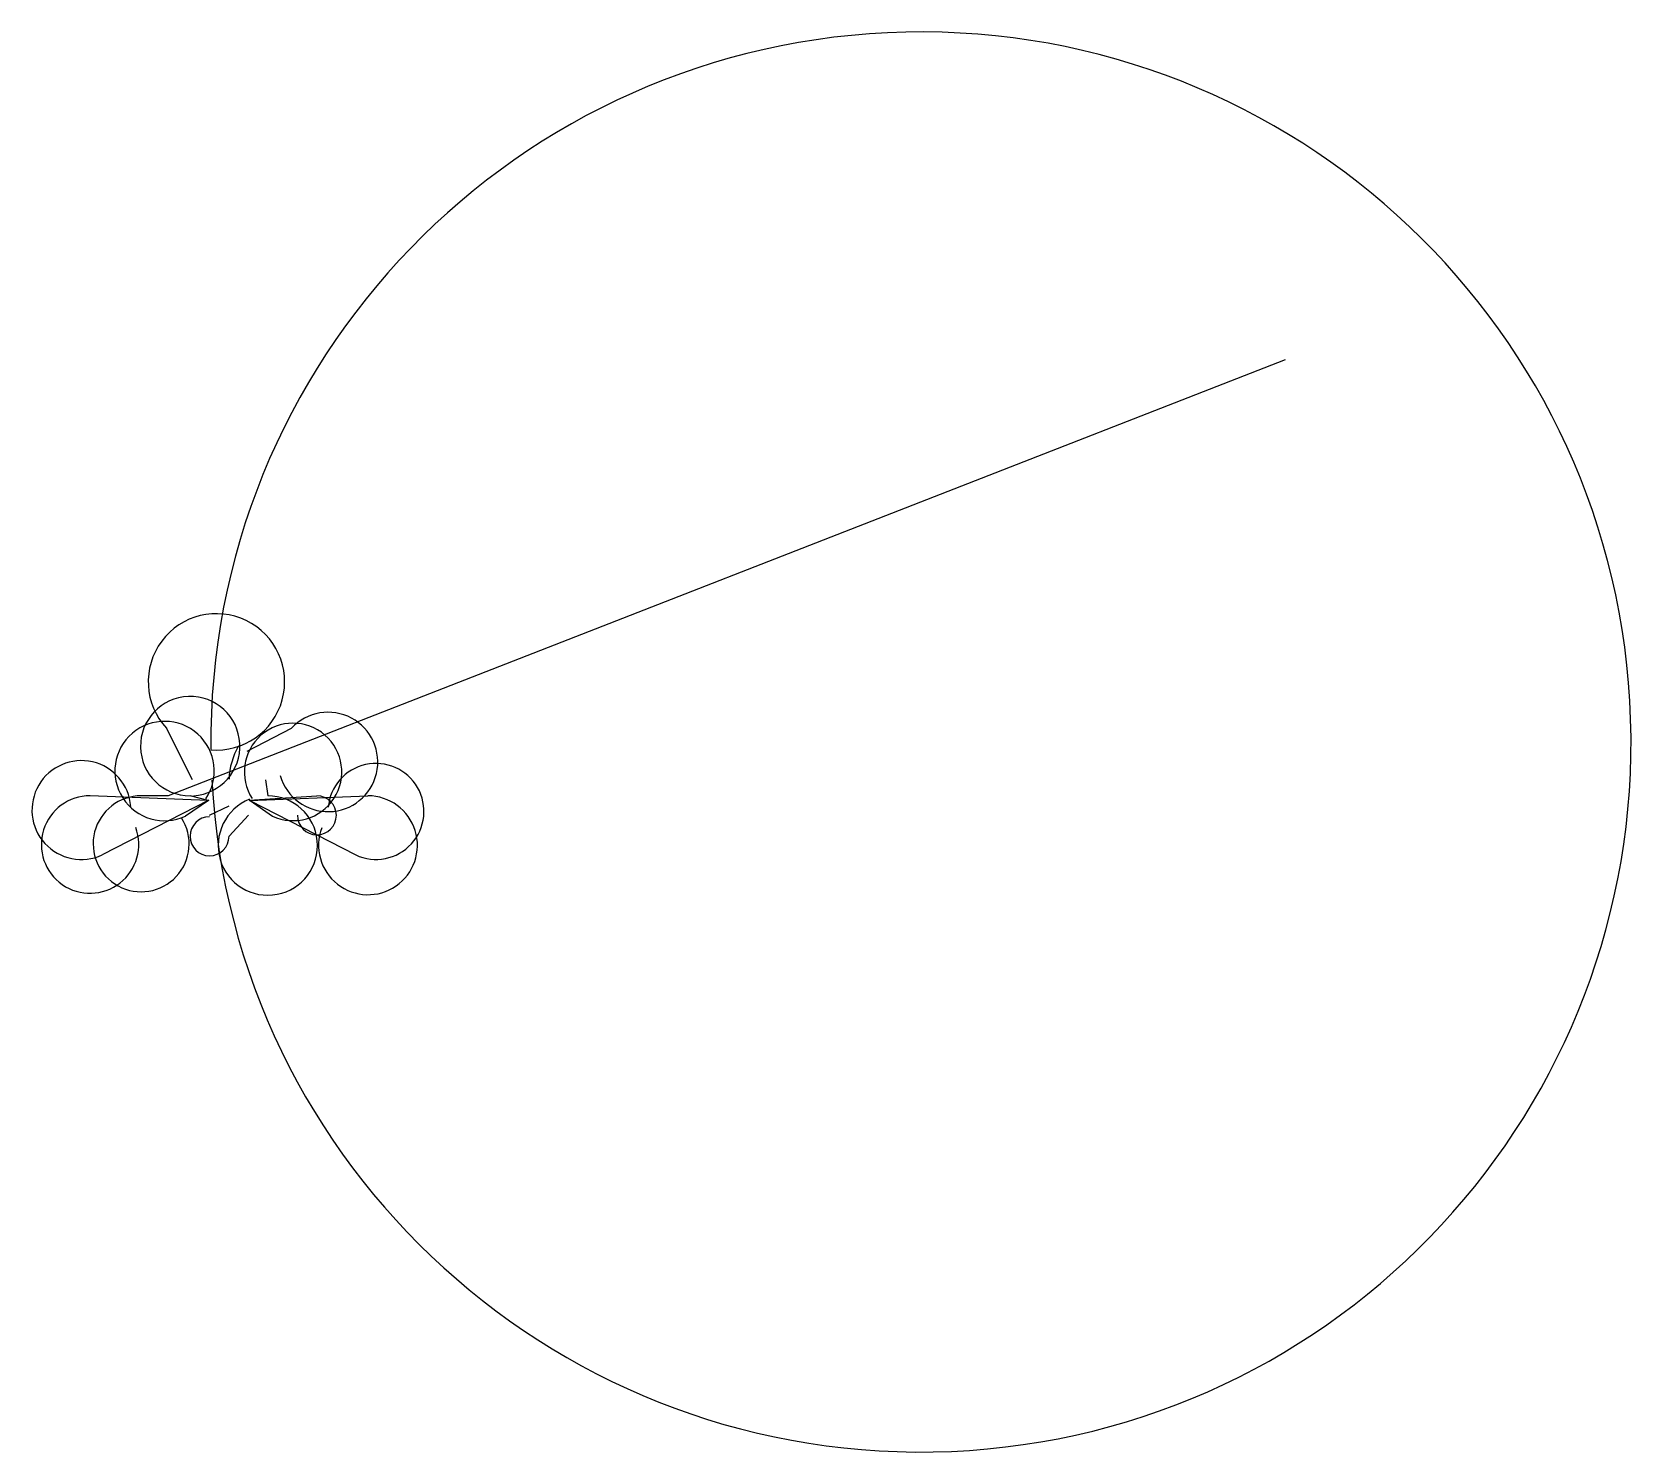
# Model space of a CAD drawing. Header units: metres. Extents: x -202 to 1439, y -674 to 784.
import ezdxf

# ---------------------------------------------------------------- set-up
doc = ezdxf.new("R2010")
doc.units = ezdxf.units.M

msp = doc.modelspace()

# ---------------------------------------------------------------- linework, layer by layer
at = {"layer": 'TOOL_0'}
for p, q in [((1083.876, 447.439), (-62.565, 0)), ((-37.42, 16.349), (-64.266, 69.401)), ((18.62, 45.923), (64.266, 69.401)), ((-21.448, -4.755), (-142.622, 0)), ((-62.565, 0), (-90.165, 0)), ((-21.554, -4.778), (-39.839, 0)), ((20.814, -4.614), (90.166, 0)), ((21.131, -4.685), (142.622, 0)), ((37.42, 16.348), (39.84, 0)), ((-20.814, -4.614), (-130.023, -60.631)), ((-21.131, -4.685), (-44.578, -20.787)), ((-20, -20), (0, -10.421)), ((21.448, -4.755), (130.023, -60.631)), ((21.554, -4.778), (44.578, -20.787)), ((20, -20), (0, -41.5))]:
    msp.add_line(p, q, dxfattribs=at)
for centre, radius, start, end in [((710.112, 55.25), 728.792, 183.082038, 180.604501), ((-12.905, 116.962), 70, 265.276877, 222.800116), ((-39.839, 51), 51, 273.993362, 270), ((101.686, 34.749), 51, 195.977772, 137.199423), ((-66.132, 25.435), 51, 325.872314, 295.000333), ((65.709, 24.528), 50, 244.999721, 213.237758), ((70.068, 15.351), 70.069, 149.279903, 178.638389), ((-151.471, -14.636), 50.75, 4.345797, 295.000183), ((150.837, -15.995), 49.25, 245.000115, 174.997612), ((-142.622, -50), 50, 90, 20.455042), ((-90.165, -49.25), 49.25, 90, 32.766324), ((39.84, -51), 51, 111.58437, 90), ((90.166, -20), 20, 180, 90), ((142.622, -50.75), 50.75, 159.214334, 90), ((-20, -41.5), 20, 90, 0)]:
    msp.add_arc(centre, radius, start, end, dxfattribs=at)

doc.saveas('drawing.dxf')
